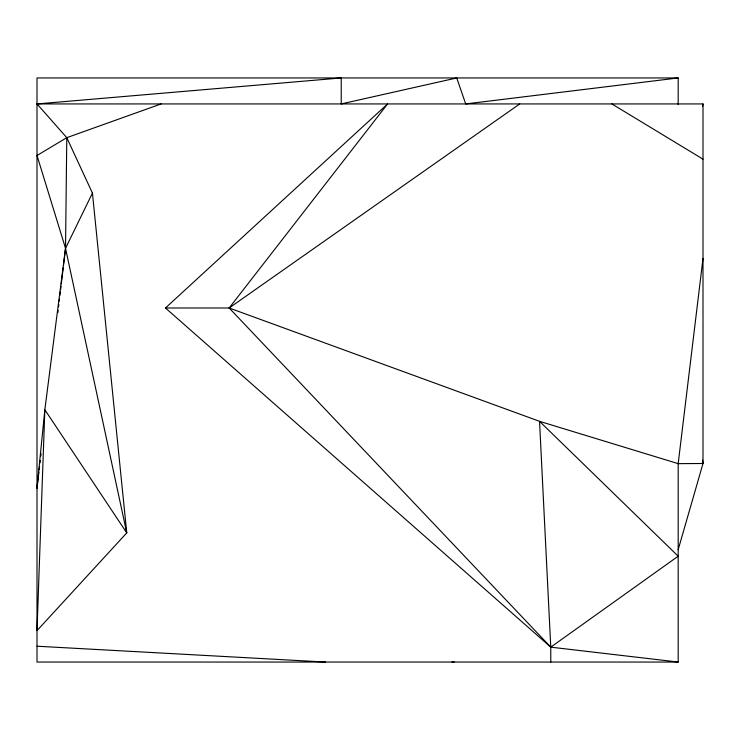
<?xml version="1.0" encoding="UTF-8"?>
<svg xmlns="http://www.w3.org/2000/svg" width="740" height="740" viewBox="0 0 740 740"><rect width="100%" height="100%" fill="white"/><g stroke="black" fill="none" stroke-linecap="round" stroke-linejoin="round"><path stroke-width="1.11" d="M678.182 104.543L678.182 77.95L465.7 103.933L456.728 77.95L341.223 103.933L341.223 77.95L37 103.933L66.785 137.668L65.527 248.316L63.483 265.531M38.915 472.102L37 488.169L44.844 409.747L65.527 248.316L92.435 193.094L66.785 137.668L161.098 103.933M39.183 469.808L39.59 466.367M40.006 462.916L40.275 460.622M40.82 456.034L41.098 453.74M57.886 312.576L58.155 310.282M58.562 306.841L58.839 304.547M59.246 301.106L59.524 298.812M59.931 295.362L60.338 291.921M60.615 289.627L61.022 286.186M61.3 283.892L63.205 267.825M703 258.464L678.182 463.647L678.182 662.05L37 662.05L37 77.95L678.182 77.95M702.649 106.209L703 103.933L37 103.933M678.182 549.654L703 463.508L703 103.933M165.464 307.988L229.169 307.988L387.594 103.933L165.464 307.988L550.773 647.158L678.182 662.05M550.773 662.05L550.773 647.158L229.169 307.988L519.721 103.933M66.785 137.668L37 155.511L65.527 248.316L126.753 532.902L37 630.637L44.844 409.747L126.753 532.902L92.435 193.094M451.927 662.05L454.231 661.893M37 646.214L325.526 662.05M229.169 307.988L539.534 421.328L678.182 463.647L703 463.508L702.574 460.077M611.86 103.933L703 159.165M678.182 556.202L550.773 647.158L539.534 421.328L678.182 556.202"/></g></svg>
